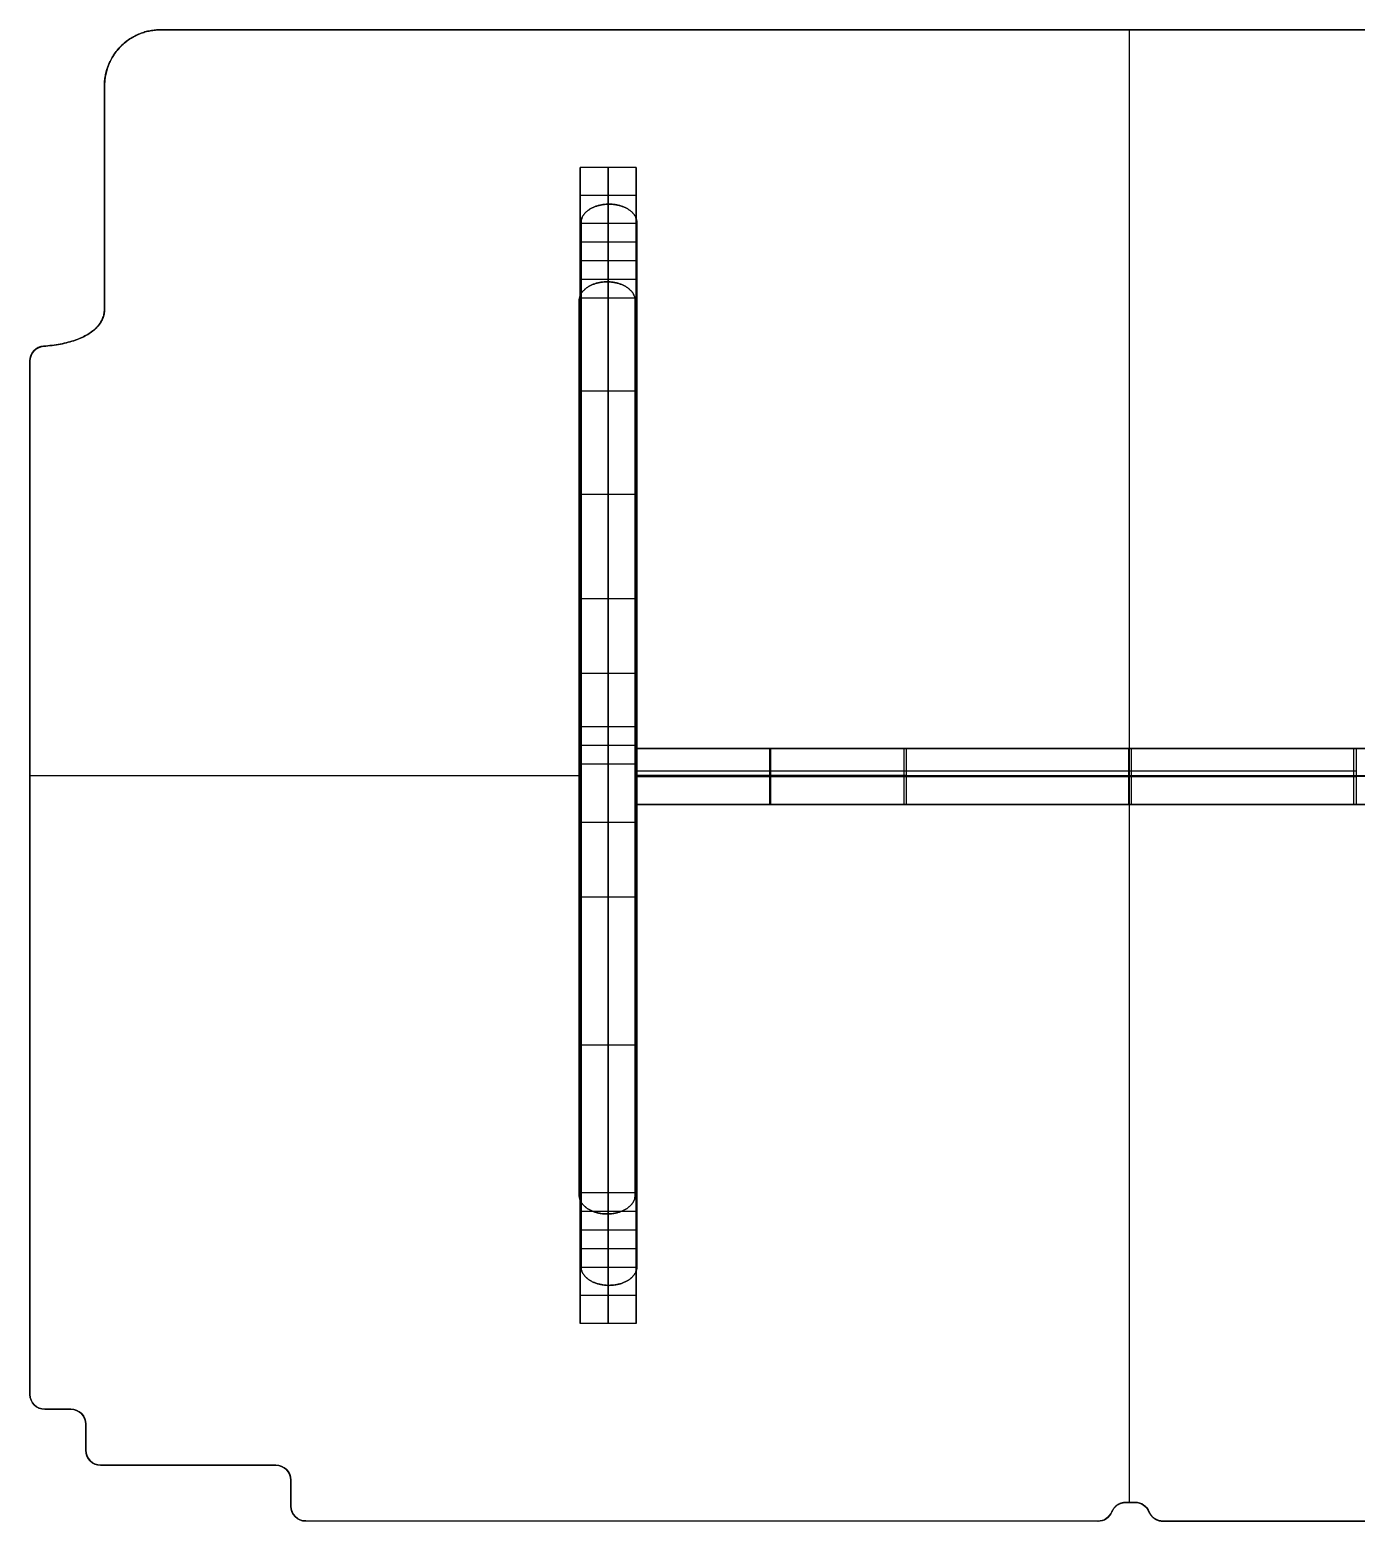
# Model space of a CAD drawing. Header units: inches. Extents: x -39 to 46.7, y -58 to 11.1.
# Drawn here: x 31.97 to 40.87, y -5 to 5 of the extents above; entities that cross this region are included whole.
import ezdxf

# ---------------------------------------------------------------- set-up
doc = ezdxf.new("R2010")
doc.units = ezdxf.units.IN
doc.header["$MEASUREMENT"] = 0
for name, color, linetype, true_color in [('Layer 01', 1, 'Continuous', 0xff0000), ('Layer 02', 192, 'Continuous', 0x7d26cd), ('Layer 03', 5, 'Continuous', 0x0000ff), ('Secondary Parts', 96, 'Continuous', 0x007f00)]:
    doc.layers.add(name, color=color, linetype=linetype, true_color=true_color)

msp = doc.modelspace()

# ---------------------------------------------------------------- linework, layer by layer
at = {"layer": 'Layer 01'}
for p, q in [((45.847, 5, 6.628), (32.847, 5, 6.628)), ((45.847, 5, 7.003), (32.847, 5, 7.003)), ((32.847, 5, 6.628), (32.847, 5, 7.003)), ((32.847, 5, 6.815), (45.847, 5, 6.815)), ((39.347, -4.875, 6.628), (39.347, 5, 6.628)), ((39.347, -4.875, 7.003), (39.347, 5, 7.003)), ((32.472, 4.624, 6.628), (32.472, 3.125, 6.628)), ((32.472, 4.624, 7.003), (32.472, 3.125, 7.003)), ((32.472, 4.624, 6.628), (32.472, 4.624, 7.003)), ((32.472, 3.125, 6.815), (32.472, 4.624, 6.815)), ((35.844, 3.31, 6.628), (35.844, 3.31, 7.003)), ((32.472, 3.125, 6.628), (32.472, 3.125, 7.003)), ((35.657, 3.185, 6.628), (35.657, -2.815, 6.628)), ((35.657, -2.815, 7.003), (35.657, 3.185, 7.003)), ((35.657, 3.185, 6.628), (35.657, 3.185, 7.003)), ((35.657, 3.185, 6.815), (35.657, -2.815, 6.815)), ((36.032, -2.815, 6.628), (36.032, 3.185, 6.628)), ((36.032, 3.185, 7.003), (36.032, -2.815, 7.003)), ((36.032, 3.185, 6.628), (36.032, 3.185, 7.003)), ((36.032, -2.815, 6.815), (36.032, 3.185, 6.815)), ((32.064, 2.878, 6.628), (32.064, 2.878, 7.003)), ((31.972, 2.779, 6.628), (31.972, 2.779, 7.003)), ((31.972, 0, 6.628), (35.657, 0, 6.628)), ((31.972, 0, 7.003), (35.657, 0, 7.003)), ((36.032, 0, 6.628), (42.657, 0, 6.628)), ((36.032, 0, 7.003), (42.657, 0, 7.003)), ((35.657, -2.815, 6.628), (35.657, -2.815, 7.003)), ((36.032, -2.815, 6.628), (36.032, -2.815, 7.003)), ((35.844, -2.94, 6.628), (35.844, -2.94, 7.003)), ((31.972, -4.15, 6.628), (31.972, -4.15, 7.003)), ((32.072, -4.25, 6.628), (32.247, -4.25, 6.628)), ((32.072, -4.25, 7.003), (32.247, -4.25, 7.003)), ((32.072, -4.25, 6.628), (32.072, -4.25, 7.003)), ((32.247, -4.25, 6.815), (32.072, -4.25, 6.815)), ((32.247, -4.25, 6.628), (32.247, -4.25, 7.003)), ((32.347, -4.35, 6.628), (32.347, -4.525, 6.628)), ((32.347, -4.35, 7.003), (32.347, -4.525, 7.003)), ((32.347, -4.35, 6.628), (32.347, -4.35, 7.003)), ((32.347, -4.525, 6.815), (32.347, -4.35, 6.815)), ((32.347, -4.525, 6.628), (32.347, -4.525, 7.003)), ((32.447, -4.625, 6.628), (33.622, -4.625, 6.628)), ((32.447, -4.625, 7.003), (33.622, -4.625, 7.003)), ((32.447, -4.625, 6.628), (32.447, -4.625, 7.003)), ((33.622, -4.625, 6.815), (32.447, -4.625, 6.815)), ((33.622, -4.625, 6.628), (33.622, -4.625, 7.003)), ((33.722, -4.725, 6.628), (33.722, -4.899, 6.628)), ((33.722, -4.725, 7.003), (33.722, -4.899, 7.003)), ((33.722, -4.725, 6.628), (33.722, -4.725, 7.003)), ((33.722, -4.899, 6.815), (33.722, -4.725, 6.815)), ((33.722, -4.899, 6.628), (33.722, -4.899, 7.003)), ((39.322, -4.875, 6.628), (39.386, -4.875, 6.628)), ((39.322, -4.875, 7.003), (39.386, -4.875, 7.003)), ((39.322, -4.875, 6.628), (39.322, -4.875, 7.003)), ((39.386, -4.875, 6.815), (39.322, -4.875, 6.815)), ((39.386, -4.875, 6.628), (39.386, -4.875, 7.003)), ((33.822, -4.999, 6.628), (39.136, -5, 6.628)), ((33.822, -4.999, 7.003), (39.136, -5, 7.003)), ((33.822, -4.999, 6.628), (33.822, -4.999, 7.003)), ((39.136, -5, 6.815), (33.822, -4.999, 6.815)), ((39.136, -5, 6.628), (39.136, -5, 7.003)), ((39.229, -4.938, 6.628), (39.229, -4.938, 7.003)), ((39.479, -4.938, 6.628), (39.479, -4.938, 7.003)), ((39.501, -4.971, 6.628), (39.501, -4.971, 7.003)), ((39.572, -5, 6.628), (44.872, -4.999, 6.628)), ((39.572, -5, 7.003), (44.872, -4.999, 7.003)), ((44.872, -4.999, 6.815), (39.572, -5, 6.815)), ((39.572, -5, 6.628), (39.572, -5, 7.003))]:
    msp.add_line(p, q, dxfattribs=at)
for centre, start, end in [((32.072, 2.779, 6.628), 94.3064, 180), ((32.072, 2.779, 7.003), 94.3064, 180), ((32.072, -4.15, 6.628), 180, 270), ((32.072, -4.15, 7.003), 180, 270), ((32.247, -4.35, 6.815), 0, 90), ((32.447, -4.525, 6.628), 180, 270), ((32.447, -4.525, 7.003), 180, 270), ((33.622, -4.725, 6.815), 0, 90), ((33.822, -4.899, 6.628), 180, 269.992), ((33.822, -4.899, 7.003), 180, 269.992), ((39.386, -4.975, 6.815), 22.0286, 90), ((39.136, -4.9, 6.628), 269.992, 337.972), ((39.136, -4.9, 7.003), 269.992, 337.972)]:
    msp.add_arc(centre, 0.1, start, end, dxfattribs=at)
at = {"layer": 'Layer 01', "extrusion": (1.66533e-15, -1.41478e-15, -1)}
msp.add_arc((-32.072, 2.779, -6.815), 0.1, 360, 85.6936, dxfattribs=at)
at = {"layer": 'Layer 01', "extrusion": (0, 0, -1)}
for centre, start, end in [((-32.072, -4.15, -6.815), 270, 0), ((-32.247, -4.35, -7.003), 90, 180), ((-33.622, -4.725, -7.003), 90, 180), ((-33.822, -4.899, -6.815), 270.008, 360), ((-39.386, -4.975, -7.003), 90, 157.9714)]:
    msp.add_arc(centre, 0.1, start, end, dxfattribs=at)
at = {"layer": 'Layer 01', "extrusion": (-1.77636e-14, -1.77636e-14, -1)}
msp.add_arc((-32.247, -4.35, -6.628), 0.1, 90, 180, dxfattribs=at)
at = {"layer": 'Layer 01', "extrusion": (1.34016e-15, 1.66533e-15, -1)}
msp.add_arc((-32.447, -4.525, -6.815), 0.1, 270, 0, dxfattribs=at)
at = {"layer": 'Layer 01', "extrusion": (-2.66454e-14, -8.88178e-15, -1)}
msp.add_arc((-33.622, -4.725, -6.628), 0.1, 90, 180, dxfattribs=at)
at = {"layer": 'Layer 01', "extrusion": (-4.78187e-14, -7.10543e-14, -1)}
msp.add_arc((-39.386, -4.975, -6.628), 0.1, 90, 157.9714, dxfattribs=at)
at = {"layer": 'Layer 01', "extrusion": (-3.78348e-15, 5.44934e-15, -1)}
msp.add_arc((-39.136, -4.9, -6.815), 0.1, 202.028, 270.008, dxfattribs=at)
at = {"layer": 'Layer 01'}
for points, weights in [([(32.847, 5, 6.628), (32.473, 5, 6.628), (32.472, 4.624, 6.628)], [0.888076672808, 0.627965037556, 0.888076672808]), ([(32.847, 5, 7.003), (32.473, 5, 7.003), (32.472, 4.624, 7.003)], [0.888076672808, 0.627965037556, 0.888076672808]), ([(32.472, 4.624, 6.815), (32.473, 5, 6.815), (32.847, 5, 6.815)], [0.888076672808, 0.627965037556, 0.888076672808]), ([(32.472, 3.125, 6.628), (32.472, 2.909, 6.628), (32.064, 2.878, 6.628)], [0.888076672808, 0.743441590855, 0.855035318224]), ([(32.472, 3.125, 7.003), (32.472, 2.909, 7.003), (32.064, 2.878, 7.003)], [0.888076672808, 0.743441590855, 0.855035318224]), ([(32.064, 2.878, 6.815), (32.472, 2.909, 6.815), (32.472, 3.125, 6.815)], [0.855035318224, 0.743441590855, 0.888076672808]), ([(39.229, -4.938, 6.628), (39.254, -4.875, 6.628), (39.322, -4.875, 6.628)], [0.855035371436, 0.751993284982, 0.961949522277]), ([(39.229, -4.938, 7.003), (39.254, -4.875, 7.003), (39.322, -4.875, 7.003)], [0.855035371436, 0.751993284982, 0.961949522277]), ([(39.322, -4.875, 6.815), (39.254, -4.875, 6.815), (39.229, -4.938, 6.815)], [0.961949522277, 0.751993284982, 0.855035371436])]:
    msp.add_rational_spline(points, weights, degree=2, dxfattribs=at)
for points, weights, knots in [([(36.032, 3.185, 6.628), (36.032, 3.31, 6.628), (35.844, 3.31, 6.628), (35.657, 3.31, 6.628), (35.657, 3.185, 6.628)], [1, 0.707106781187, 1, 0.707106781187, 1], [18.7853982, 18.7853982, 18.7853982, 18.9817477, 18.9817477, 19.1780972, 19.1780972, 19.1780972]), ([(35.657, 3.185, 7.003), (35.657, 3.31, 7.003), (35.844, 3.31, 7.003), (36.032, 3.31, 7.003), (36.032, 3.185, 7.003)], [1, 0.707106781187, 1, 0.707106781187, 1], [-19.1780972, -19.1780972, -19.1780972, -18.9817477, -18.9817477, -18.7853982, -18.7853982, -18.7853982]), ([(36.032, 3.185, 6.815), (36.032, 3.31, 6.815), (35.844, 3.31, 6.815), (35.657, 3.31, 6.815), (35.657, 3.185, 6.815)], [1, 0.707106781187, 1, 0.707106781187, 1], [18.7853982, 18.7853982, 18.7853982, 18.9817477, 18.9817477, 19.1780972, 19.1780972, 19.1780972]), ([(35.657, -2.815, 6.628), (35.657, -2.94, 6.628), (35.844, -2.94, 6.628), (36.032, -2.94, 6.628), (36.032, -2.815, 6.628)], [1, 0.707106781187, 1, 0.707106851018, 0.999999860338], [25.1780972, 25.1780972, 25.1780972, 25.3744468, 25.3744468, 25.5707963, 25.5707963, 25.5707963]), ([(36.032, -2.815, 7.003), (36.032, -2.94, 7.003), (35.844, -2.94, 7.003), (35.657, -2.94, 7.003), (35.657, -2.815, 7.003)], [0.999999860338, 0.707106851018, 1, 0.707106781187, 1], [-25.5707963, -25.5707963, -25.5707963, -25.3744468, -25.3744468, -25.1780972, -25.1780972, -25.1780972]), ([(35.657, -2.815, 6.815), (35.657, -2.94, 6.815), (35.844, -2.94, 6.815), (36.032, -2.94, 6.815), (36.032, -2.815, 6.815)], [1, 0.707106781187, 1, 0.707106851018, 0.999999860338], [25.1780972, 25.1780972, 25.1780972, 25.3744468, 25.3744468, 25.5707963, 25.5707963, 25.5707963]), ([(39.479, -4.938, 6.628), (39.487, -4.956, 6.628), (39.501, -4.971, 6.628), (39.53, -5, 6.628), (39.572, -5, 6.628)], [0.961949522277, 0.961142610731, 1, 0.92386621371, 1], [-54.2706712, -54.2706712, -54.2706712, -54.2305823, -54.2305823, -54.1520355, -54.1520355, -54.1520355]), ([(39.479, -4.938, 7.003), (39.487, -4.956, 7.003), (39.501, -4.971, 7.003), (39.53, -5, 7.003), (39.572, -5, 7.003)], [0.961949522277, 0.961142610731, 1, 0.92386621371, 1], [-54.2706712, -54.2706712, -54.2706712, -54.2305823, -54.2305823, -54.1520355, -54.1520355, -54.1520355]), ([(39.572, -5, 6.815), (39.53, -5, 6.815), (39.501, -4.971, 6.815), (39.487, -4.956, 6.815), (39.479, -4.938, 6.815)], [1, 0.92386621371, 1, 0.961142610731, 0.961949522277], [54.1520355, 54.1520355, 54.1520355, 54.2305823, 54.2305823, 54.2706712, 54.2706712, 54.2706712])]:
    msp.add_rational_spline(points, weights, degree=2, knots=knots, dxfattribs=at)
at = {"layer": 'Layer 01', "extrusion": (8.81586e-06, 1.02636e-15, 1)}
msp.add_open_spline([(31.972, 2.779, 6.628), (31.972, -0.686, 6.628), (31.972, -4.15, 6.628)], degree=2, dxfattribs=at)
at = {"layer": 'Layer 01', "extrusion": (6.10329e-06, 1.79523e-15, 1)}
msp.add_open_spline([(31.972, 2.779, 7.003), (31.972, -0.686, 7.003), (31.972, -4.15, 7.003)], degree=2, dxfattribs=at)
at = {"layer": 'Layer 01'}
msp.add_open_spline([(31.972, -4.15, 6.815), (31.972, -0.686, 6.815), (31.972, 2.779, 6.815)], degree=2, dxfattribs=at)
at = {"layer": 'Layer 02'}
for p, q in [((36.032, 0.181, 3.749), (36.032, -0.194, 3.749)), ((37.851, 0.181, 3.374), (37.851, -0.194, 3.374)), ((39.347, -0.194, 3.374), (39.347, 0.181, 3.374)), ((36.032, 0.031, 3.749), (37.851, 0.031, 3.749)), ((37.851, 0.031, 3.374), (40.868, 0.031, 3.374))]:
    msp.add_line(p, q, dxfattribs=at)
at = {"layer": 'Layer 02', "extrusion": (0, 1, 0)}
msp.add_lwpolyline([(-37.851, 3.748), (-36.032, 3.749)], dxfattribs=at)
msp.add_lwpolyline([(-37.851, 3.748), (-36.032, 3.749)], dxfattribs=at)
at = {"layer": 'Layer 02'}
for points in [[(40.868, 0.181), (37.851, 0.181)], [(40.868, -0.194), (37.851, -0.194)]]:
    msp.add_lwpolyline(points, dxfattribs=at)
for points in [[(37.851, 0.181, 3.748), (37.851, -0.007, 3.748), (37.851, -0.194, 3.748)], [(40.868, 0.181, 3.374), (40.868, -0.007, 3.374), (40.868, -0.194, 3.374)]]:
    msp.add_open_spline(points, degree=2, dxfattribs=at)
at = {"layer": 'Layer 03'}
for p, q in [((45.848, 5, 0.375), (32.848, 5, 0.375)), ((45.848, 5, 0.75), (32.848, 5, 0.75)), ((32.848, 5, 0.375), (32.848, 5, 0.75)), ((32.848, 5, 0.562), (45.848, 5, 0.562)), ((39.347, -4.875, 0.375), (39.347, 5, 0.375)), ((39.347, -4.875, 0.75), (39.347, 5, 0.75)), ((32.473, 4.624, 0.375), (32.473, 3.125, 0.375)), ((32.473, 4.624, 0.75), (32.473, 3.125, 0.75)), ((32.473, 4.624, 0.375), (32.473, 4.624, 0.75)), ((32.473, 3.125, 0.562), (32.473, 4.624, 0.562)), ((35.857, 3.831, 0.375), (35.857, 3.831, 0.75)), ((35.669, 3.706, 0.375), (35.669, -3.294, 0.375)), ((35.669, -3.294, 0.75), (35.669, 3.706, 0.75)), ((35.669, 3.706, 0.375), (35.669, 3.706, 0.75)), ((35.669, 3.706, 0.562), (35.669, -3.294, 0.562)), ((36.044, -3.294, 0.375), (36.044, 3.706, 0.375)), ((36.044, 3.706, 0.75), (36.044, -3.294, 0.75)), ((36.044, 3.706, 0.375), (36.044, 3.706, 0.75)), ((36.044, -3.294, 0.562), (36.044, 3.706, 0.562)), ((32.473, 3.125, 0.375), (32.473, 3.125, 0.75)), ((32.065, 2.878, 0.375), (32.065, 2.878, 0.75)), ((31.973, 2.778, 0.375), (31.973, 2.778, 0.75)), ((31.973, 0, 0.375), (35.669, 0, 0.375)), ((31.973, 0, 0.75), (35.669, 0, 0.75)), ((36.044, 0, 0.375), (42.669, 0, 0.375)), ((36.044, 0, 0.75), (42.669, 0, 0.75)), ((35.669, -3.294, 0.375), (35.669, -3.294, 0.75)), ((36.044, -3.294, 0.375), (36.044, -3.294, 0.75)), ((35.857, -3.419, 0.375), (35.857, -3.419, 0.75)), ((31.973, -4.15, 0.375), (31.973, -4.15, 0.75)), ((32.073, -4.25, 0.375), (32.248, -4.25, 0.375)), ((32.073, -4.25, 0.75), (32.248, -4.25, 0.75)), ((32.073, -4.25, 0.375), (32.073, -4.25, 0.75)), ((32.248, -4.25, 0.563), (32.073, -4.25, 0.562)), ((32.248, -4.25, 0.375), (32.248, -4.25, 0.75)), ((32.348, -4.35, 0.375), (32.348, -4.525, 0.375)), ((32.348, -4.35, 0.75), (32.348, -4.525, 0.75)), ((32.348, -4.35, 0.375), (32.348, -4.35, 0.75)), ((32.348, -4.525, 0.563), (32.348, -4.35, 0.562)), ((32.348, -4.525, 0.375), (32.348, -4.525, 0.75)), ((32.448, -4.625, 0.375), (33.623, -4.625, 0.375)), ((32.448, -4.625, 0.75), (33.623, -4.625, 0.75)), ((32.448, -4.625, 0.375), (32.448, -4.625, 0.75)), ((33.623, -4.625, 0.562), (32.448, -4.625, 0.562)), ((33.623, -4.625, 0.375), (33.623, -4.625, 0.75)), ((33.723, -4.725, 0.375), (33.723, -4.899, 0.375)), ((33.723, -4.725, 0.75), (33.723, -4.899, 0.75)), ((33.723, -4.725, 0.375), (33.723, -4.725, 0.75)), ((33.723, -4.899, 0.562), (33.723, -4.725, 0.562)), ((33.723, -4.899, 0.375), (33.723, -4.899, 0.75)), ((39.322, -4.875, 0.375), (39.387, -4.875, 0.375)), ((39.322, -4.875, 0.75), (39.387, -4.875, 0.75)), ((39.322, -4.875, 0.375), (39.322, -4.875, 0.75)), ((39.387, -4.875, 0.562), (39.322, -4.875, 0.562)), ((39.387, -4.875, 0.375), (39.387, -4.875, 0.75)), ((33.823, -4.999, 0.375), (39.137, -5, 0.375)), ((33.823, -4.999, 0.75), (39.137, -5, 0.75)), ((33.823, -4.999, 0.375), (33.823, -4.999, 0.75)), ((39.137, -5, 0.562), (33.823, -4.999, 0.562)), ((39.23, -4.938, 0.375), (39.23, -4.938, 0.75)), ((39.48, -4.938, 0.375), (39.48, -4.938, 0.75)), ((39.502, -4.971, 0.375), (39.502, -4.971, 0.75)), ((39.573, -5, 0.375), (44.872, -4.999, 0.375)), ((39.573, -5, 0.75), (44.872, -4.999, 0.75)), ((44.872, -4.999, 0.562), (39.573, -5, 0.562)), ((39.137, -5, 0.375), (39.137, -5, 0.75)), ((39.573, -5, 0.375), (39.573, -5, 0.75))]:
    msp.add_line(p, q, dxfattribs=at)
for centre, start, end in [((32.073, 2.778, 0.375), 94.3064, 180), ((32.073, 2.778, 0.75), 94.3064, 180), ((32.073, -4.15, 0.375), 180, 270), ((32.073, -4.15, 0.75), 180, 270), ((32.248, -4.35, 0.563), 0, 90), ((32.448, -4.525, 0.375), 180, 270), ((32.448, -4.525, 0.75), 180, 270), ((33.623, -4.725, 0.563), 360, 90), ((33.823, -4.899, 0.375), 180, 269.992), ((33.823, -4.899, 0.75), 180, 269.992), ((39.387, -4.975, 0.562), 22.0286, 90), ((39.137, -4.9, 0.375), 269.992, 337.972), ((39.137, -4.9, 0.75), 269.992, 337.972)]:
    msp.add_arc(centre, 0.1, start, end, dxfattribs=at)
at = {"layer": 'Layer 03', "extrusion": (1.66533e-15, -1.41478e-15, -1)}
msp.add_arc((-32.073, 2.778, -0.562), 0.1, 360, 85.6936, dxfattribs=at)
at = {"layer": 'Layer 03', "extrusion": (0, 0, -1)}
for centre, start, end in [((-32.073, -4.15, -0.562), 270, 0), ((-33.823, -4.899, -0.562), 270.008, 360), ((-39.387, -4.975, -0.375), 90, 157.9714), ((-39.387, -4.975, -0.75), 90, 157.9714)]:
    msp.add_arc(centre, 0.1, start, end, dxfattribs=at)
at = {"layer": 'Layer 03', "extrusion": (-1.66533e-15, -1.11022e-15, -1)}
msp.add_arc((-32.248, -4.35, -0.375), 0.1, 90, 180, dxfattribs=at)
at = {"layer": 'Layer 03', "extrusion": (-2.22045e-15, -1.11022e-15, -1)}
msp.add_arc((-32.248, -4.35, -0.75), 0.1, 90, 180, dxfattribs=at)
at = {"layer": 'Layer 03', "extrusion": (1.34016e-15, 1.66533e-15, -1)}
msp.add_arc((-32.448, -4.525, -0.562), 0.1, 270, 0, dxfattribs=at)
at = {"layer": 'Layer 03', "extrusion": (-2.77556e-15, -2.77556e-15, -1)}
msp.add_arc((-33.623, -4.725, -0.375), 0.1, 90, 180, dxfattribs=at)
at = {"layer": 'Layer 03', "extrusion": (-2.22045e-15, -2.22045e-15, -1)}
msp.add_arc((-33.623, -4.725, -0.75), 0.1, 90, 180, dxfattribs=at)
at = {"layer": 'Layer 03', "extrusion": (-3.78348e-15, 5.44934e-15, -1)}
msp.add_arc((-39.137, -4.9, -0.563), 0.1, 202.028, 270.008, dxfattribs=at)
at = {"layer": 'Layer 03'}
for points, weights in [([(32.848, 5, 0.375), (32.474, 5, 0.375), (32.473, 4.624, 0.375)], [0.888076672808, 0.627965037556, 0.888076672808]), ([(32.848, 5, 0.75), (32.474, 5, 0.75), (32.473, 4.624, 0.75)], [0.888076672808, 0.627965037556, 0.888076672808]), ([(32.473, 4.624, 0.562), (32.474, 5, 0.562), (32.848, 5, 0.562)], [0.888076672808, 0.627965037556, 0.888076672808]), ([(32.473, 3.125, 0.375), (32.473, 2.909, 0.375), (32.065, 2.878, 0.375)], [0.888076672808, 0.743441556371, 0.855035371436]), ([(32.473, 3.125, 0.75), (32.473, 2.909, 0.75), (32.065, 2.878, 0.75)], [0.888076672808, 0.743441556371, 0.855035371436]), ([(32.065, 2.878, 0.563), (32.473, 2.909, 0.563), (32.473, 3.125, 0.562)], [0.855035371436, 0.743441556371, 0.888076672808]), ([(39.23, -4.938, 0.375), (39.255, -4.875, 0.375), (39.322, -4.875, 0.375)], [0.855035371436, 0.751993284982, 0.961949522277]), ([(39.23, -4.938, 0.75), (39.255, -4.875, 0.75), (39.322, -4.875, 0.75)], [0.855035371436, 0.751993284982, 0.961949522277]), ([(39.322, -4.875, 0.562), (39.255, -4.875, 0.562), (39.23, -4.938, 0.562)], [0.961949522277, 0.751993284982, 0.855035371436])]:
    msp.add_rational_spline(points, weights, degree=2, dxfattribs=at)
for points, weights, knots in [([(36.044, 3.706, 0.375), (36.044, 3.831, 0.375), (35.857, 3.831, 0.375), (35.669, 3.831, 0.375), (35.669, 3.706, 0.375)], [1, 0.707106781187, 1, 0.707106781187, 1], [21.7853982, 21.7853982, 21.7853982, 21.9817477, 21.9817477, 22.1780972, 22.1780972, 22.1780972]), ([(35.669, 3.706, 0.75), (35.669, 3.831, 0.75), (35.857, 3.831, 0.75), (36.044, 3.831, 0.75), (36.044, 3.706, 0.75)], [1, 0.707106781187, 1, 0.707106781187, 1], [-22.1780972, -22.1780972, -22.1780972, -21.9817477, -21.9817477, -21.7853982, -21.7853982, -21.7853982]), ([(36.044, 3.706, 0.562), (36.044, 3.831, 0.562), (35.857, 3.831, 0.562), (35.669, 3.831, 0.562), (35.669, 3.706, 0.562)], [1, 0.707106781187, 1, 0.707106781187, 1], [21.7853982, 21.7853982, 21.7853982, 21.9817477, 21.9817477, 22.1780972, 22.1780972, 22.1780972]), ([(35.669, -3.294, 0.375), (35.669, -3.419, 0.375), (35.857, -3.419, 0.375), (36.044, -3.419, 0.375), (36.044, -3.294, 0.375)], [1, 0.707106781187, 1, 0.707106851018, 0.999999860338], [29.1780972, 29.1780972, 29.1780972, 29.3744468, 29.3744468, 29.5707963, 29.5707963, 29.5707963]), ([(36.044, -3.294, 0.75), (36.044, -3.419, 0.75), (35.857, -3.419, 0.75), (35.669, -3.419, 0.75), (35.669, -3.294, 0.75)], [0.999999860338, 0.707106851018, 1, 0.707106781187, 1], [-29.5707963, -29.5707963, -29.5707963, -29.3744468, -29.3744468, -29.1780972, -29.1780972, -29.1780972]), ([(35.669, -3.294, 0.562), (35.669, -3.419, 0.562), (35.857, -3.419, 0.562), (36.044, -3.419, 0.562), (36.044, -3.294, 0.562)], [1, 0.707106781187, 1, 0.707106851018, 0.999999860338], [29.1780972, 29.1780972, 29.1780972, 29.3744468, 29.3744468, 29.5707963, 29.5707963, 29.5707963]), ([(39.48, -4.938, 0.375), (39.487, -4.957, 0.375), (39.502, -4.971, 0.375), (39.531, -5, 0.375), (39.573, -5, 0.375)], [0.961949522277, 0.961142610731, 1, 0.92386621371, 1], [-54.2706712, -54.2706712, -54.2706712, -54.2305823, -54.2305823, -54.1520355, -54.1520355, -54.1520355]), ([(39.48, -4.938, 0.75), (39.487, -4.957, 0.75), (39.502, -4.971, 0.75), (39.531, -5, 0.75), (39.573, -5, 0.75)], [0.961949522277, 0.961142610731, 1, 0.92386621371, 1], [-54.2706712, -54.2706712, -54.2706712, -54.2305823, -54.2305823, -54.1520355, -54.1520355, -54.1520355]), ([(39.573, -5, 0.562), (39.531, -5, 0.562), (39.502, -4.971, 0.562), (39.487, -4.957, 0.562), (39.48, -4.938, 0.562)], [1, 0.92386621371, 1, 0.961142610731, 0.961949522277], [54.1520355, 54.1520355, 54.1520355, 54.2305823, 54.2305823, 54.2706712, 54.2706712, 54.2706712])]:
    msp.add_rational_spline(points, weights, degree=2, knots=knots, dxfattribs=at)
at = {"layer": 'Layer 03', "extrusion": (-8.47774e-08, 3.20423e-17, 1)}
msp.add_open_spline([(31.973, 2.778, 0.375), (31.973, -0.686, 0.375), (31.973, -4.15, 0.375)], degree=2, dxfattribs=at)
at = {"layer": 'Layer 03', "extrusion": (3.3911e-07, -3.20274e-17, 1)}
msp.add_open_spline([(31.973, 2.778, 0.75), (31.973, -0.686, 0.75), (31.973, -4.15, 0.75)], degree=2, dxfattribs=at)
at = {"layer": 'Layer 03', "extrusion": (-8.47903e-08, 3.20472e-17, 1)}
msp.add_open_spline([(31.973, -4.15, 0.563), (31.973, -0.686, 0.562), (31.973, 2.778, 0.562)], degree=2, dxfattribs=at)
at = {"layer": 'Secondary Parts'}
for p, q in [((35.663, 4.076, 0.001), (35.663, -3.674, 0.001)), ((35.663, 4.076, 0.376), (35.663, 4.076, 0.001)), ((35.663, 3.701, 0.376), (35.663, 4.076, 0.376)), ((36.038, 4.076, 0.001), (35.663, 4.076, 0.001)), ((36.038, 4.076, 0.376), (35.663, 4.076, 0.376)), ((36.038, 4.076, 0.189), (35.663, 4.076, 0.189)), ((35.851, -3.674, 0.001), (35.851, 4.076, 0.001)), ((35.851, 4.076, 0.001), (35.851, 4.076, 0.376)), ((35.851, 4.076, 0.376), (35.851, 3.701, 0.376)), ((36.038, 4.076, 0.001), (36.038, -3.674, 0.001)), ((36.038, 4.076, 0.376), (36.038, 4.076, 0.001)), ((36.038, 3.701, 0.376), (36.038, 4.076, 0.376)), ((36.038, 3.888, 0.376), (35.663, 3.888, 0.376)), ((35.663, 3.701, 3.376), (35.663, 3.701, 0.376)), ((35.663, 3.451, 3.376), (35.663, 3.701, 3.376)), ((36.038, 3.701, 0.376), (35.663, 3.701, 0.376)), ((36.038, 3.701, 3.376), (35.663, 3.701, 3.376)), ((36.038, 3.701, 1.876), (35.663, 3.701, 1.876)), ((35.851, 3.701, 0.376), (35.851, 3.701, 3.376)), ((35.851, 3.701, 3.376), (35.851, 3.451, 3.376)), ((36.038, 3.701, 3.376), (36.038, 3.701, 0.376)), ((36.038, 3.451, 3.376), (36.038, 3.701, 3.376)), ((36.038, 3.576, 3.376), (35.663, 3.576, 3.376)), ((35.663, 3.451, 6.626), (35.663, 3.451, 3.376)), ((35.663, 3.201, 6.626), (35.663, 3.451, 6.626)), ((36.038, 3.451, 3.376), (35.663, 3.451, 3.376)), ((36.038, 3.451, 6.626), (35.663, 3.451, 6.626)), ((35.663, -3.049, 5.513), (35.663, 3.451, 5.513)), ((36.038, 3.451, 5.001), (35.663, 3.451, 5.001)), ((35.851, 3.451, 3.376), (35.851, 3.451, 6.626)), ((35.851, 3.451, 6.626), (35.851, 3.201, 6.626)), ((36.038, 3.451, 6.626), (36.038, 3.451, 3.376)), ((36.038, 3.201, 6.626), (36.038, 3.451, 6.626)), ((36.038, -3.049, 5.513), (36.038, 3.451, 5.513)), ((36.038, 3.326, 6.626), (35.663, 3.326, 6.626)), ((35.663, 3.201, 10.689), (35.663, 3.201, 6.876)), ((35.663, 3.201, 6.876), (35.663, 3.201, 6.626)), ((36.038, 3.201, 6.626), (35.663, 3.201, 6.626)), ((36.038, 3.201, 6.876), (35.663, 3.201, 6.876)), ((36.038, 3.201, 10.689), (35.663, 3.201, 10.689)), ((35.851, 3.201, 6.626), (35.851, 3.201, 6.876)), ((35.851, 3.201, 6.876), (35.851, 3.201, 10.689)), ((36.038, 3.201, 10.689), (36.038, 3.201, 6.876)), ((36.038, 3.201, 6.876), (36.038, 3.201, 6.626)), ((35.663, 2.576, 10.001), (35.663, 2.576, 10.689)), ((36.038, 2.576, 10.001), (35.663, 2.576, 10.001)), ((36.038, 2.576, 10.689), (35.663, 2.576, 10.689)), ((35.851, 2.576, 10.689), (35.851, 2.576, 10.001)), ((36.038, 2.576, 10.001), (36.038, 2.576, 10.689)), ((36.038, 1.884, 9.754), (35.663, 1.884, 9.754)), ((35.663, 1.184, 10.524), (35.663, 1.184, 10.027)), ((36.038, 1.184, 10.027), (35.663, 1.184, 10.027)), ((36.038, 1.184, 10.524), (35.663, 1.184, 10.524)), ((35.851, 1.184, 10.027), (35.851, 1.184, 10.524)), ((36.038, 1.184, 10.524), (36.038, 1.184, 10.027)), ((35.663, -0.316, 11.024), (35.663, 0.684, 11.024)), ((36.038, 0.684, 11.024), (35.663, 0.684, 11.024)), ((35.851, 0.684, 11.024), (35.851, -0.316, 11.024)), ((36.038, -0.316, 11.024), (36.038, 0.684, 11.024)), ((36.038, 0.326, 9.876), (35.663, 0.326, 9.876)), ((36.038, 0.326, 10.626), (35.663, 0.326, 10.626)), ((36.038, 0.201, 9.751), (35.663, 0.201, 9.751)), ((36.038, 0.201, 10.001), (35.663, 0.201, 10.001)), ((36.038, 0.201, 10.501), (35.663, 0.201, 10.501)), ((36.038, 0.201, 10.751), (35.663, 0.201, 10.751)), ((35.663, 0.201, 11.024), (35.663, 0.201, 10.751)), ((35.663, 0.201, 10.501), (35.663, 0.201, 10.001)), ((35.663, 0.201, 9.751), (35.663, 0.201, 0.001)), ((36.038, 0.201, 0.001), (35.663, 0.201, 0.001)), ((36.038, 0.201, 11.024), (36.038, 0.201, 10.751)), ((36.038, 0.201, 10.501), (36.038, 0.201, 10.001)), ((36.038, 0.201, 9.751), (36.038, 0.201, 0.001)), ((36.031, 0.181, 6.608), (36.031, -0.194, 6.608)), ((36.031, 0.181, 3.748), (36.031, -0.194, 3.748)), ((36.031, 0.181, 5.178), (36.031, -0.194, 5.178)), ((36.933, 0.181, 6.608), (36.933, -0.194, 6.608)), ((36.941, 0.181, 3.748), (36.941, -0.194, 3.748)), ((37.834, 0.181, 7.623), (37.834, -0.194, 7.623)), ((37.834, 0.181, 6.608), (37.834, -0.194, 6.608)), ((37.834, 0.181, 7.115), (37.834, -0.194, 7.115)), ((37.851, 0.181, 3.748), (37.851, -0.194, 3.748)), ((37.851, 0.181, 3.374), (37.851, -0.194, 3.374)), ((37.851, 0.181, 3.561), (37.851, -0.194, 3.561)), ((39.342, 0.181, 7.623), (39.342, -0.194, 7.623)), ((39.36, 0.181, 3.374), (39.36, -0.194, 3.374)), ((40.851, 0.181, 7.623), (40.851, -0.194, 7.623)), ((40.851, 0.181, 6.623), (40.851, -0.194, 6.623)), ((40.851, 0.181, 7.123), (40.851, -0.194, 7.123)), ((40.868, 0.181, 3.374), (40.868, -0.194, 3.374)), ((40.868, 0.181, 3.731), (40.868, -0.194, 3.731)), ((36.038, 0.076, 9.876), (35.663, 0.076, 9.876)), ((36.038, 0.076, 10.626), (35.663, 0.076, 10.626)), ((36.038, -0.316, 11.024), (35.663, -0.316, 11.024)), ((36.038, -0.816, 10.027), (35.663, -0.816, 10.027)), ((35.663, -0.816, 10.027), (35.663, -0.816, 10.524)), ((35.663, -2.799, 7.126), (35.663, -0.816, 10.027)), ((36.038, -0.816, 10.524), (35.663, -0.816, 10.524)), ((35.851, -0.816, 10.027), (35.851, -2.799, 7.126)), ((35.851, -0.816, 10.524), (35.851, -0.816, 10.027)), ((36.038, -0.816, 10.027), (36.038, -0.816, 10.524)), ((36.038, -2.799, 7.126), (36.038, -0.816, 10.027)), ((36.038, -1.808, 8.577), (35.663, -1.808, 8.577)), ((35.663, -2.799, 6.626), (35.663, -2.799, 7.126)), ((35.663, -3.049, 6.626), (35.663, -2.799, 6.626)), ((36.038, -2.799, 7.126), (35.663, -2.799, 7.126)), ((36.038, -2.799, 6.626), (35.663, -2.799, 6.626)), ((36.038, -2.799, 6.876), (35.663, -2.799, 6.876)), ((35.851, -2.799, 7.126), (35.851, -2.799, 6.626)), ((35.851, -2.799, 6.626), (35.851, -3.049, 6.626)), ((36.038, -2.799, 6.626), (36.038, -2.799, 7.126)), ((36.038, -3.049, 6.626), (36.038, -2.799, 6.626)), ((36.038, -2.924, 6.626), (35.663, -2.924, 6.626)), ((35.663, -3.049, 3.376), (35.663, -3.049, 6.626)), ((35.663, -3.299, 3.376), (35.663, -3.049, 3.376)), ((36.038, -3.049, 6.626), (35.663, -3.049, 6.626)), ((36.038, -3.049, 3.376), (35.663, -3.049, 3.376)), ((36.038, -3.049, 5.001), (35.663, -3.049, 5.001)), ((35.851, -3.049, 6.626), (35.851, -3.049, 3.376)), ((35.851, -3.049, 3.376), (35.851, -3.299, 3.376)), ((36.038, -3.049, 3.376), (36.038, -3.049, 6.626)), ((36.038, -3.299, 3.376), (36.038, -3.049, 3.376)), ((36.038, -3.174, 3.376), (35.663, -3.174, 3.376)), ((35.663, -3.299, 0.376), (35.663, -3.299, 3.376)), ((35.663, -3.674, 0.376), (35.663, -3.299, 0.376)), ((36.038, -3.299, 3.376), (35.663, -3.299, 3.376)), ((36.038, -3.299, 0.376), (35.663, -3.299, 0.376)), ((36.038, -3.299, 1.876), (35.663, -3.299, 1.876)), ((35.851, -3.299, 3.376), (35.851, -3.299, 0.376)), ((35.851, -3.299, 0.376), (35.851, -3.674, 0.376)), ((36.038, -3.299, 0.376), (36.038, -3.299, 3.376)), ((36.038, -3.674, 0.376), (36.038, -3.299, 0.376)), ((36.038, -3.487, 0.376), (35.663, -3.487, 0.376)), ((35.663, -3.674, 0.001), (35.663, -3.674, 0.376)), ((36.038, -3.674, 0.376), (35.663, -3.674, 0.376)), ((36.038, -3.674, 0.001), (35.663, -3.674, 0.001)), ((36.038, -3.674, 0.189), (35.663, -3.674, 0.189)), ((35.851, -3.674, 0.376), (35.851, -3.674, 0.001)), ((36.038, -3.674, 0.001), (36.038, -3.674, 0.376))]:
    msp.add_line(p, q, dxfattribs=at)
for points in [[(36.031, 0.181), (37.834, 0.181)], [(37.851, 0.181), (36.031, 0.181)], [(37.834, 0.181), (40.851, 0.181)], [(40.868, 0.181), (37.851, 0.181)], [(40.851, 0.181), (42.668, 0.181)], [(42.668, 0.181), (40.868, 0.181)], [(37.834, -0.007), (36.031, -0.007)], [(36.031, -0.007), (37.851, -0.007)], [(40.851, -0.007), (37.834, -0.007)], [(37.851, -0.007), (40.868, -0.007)], [(42.668, -0.007), (40.851, -0.007)], [(36.031, -0.194), (37.834, -0.194)], [(37.851, -0.194), (36.031, -0.194)], [(37.834, -0.194), (40.851, -0.194)], [(40.868, -0.194), (37.851, -0.194)], [(40.851, -0.194), (42.668, -0.194)], [(42.668, -0.194), (40.868, -0.194)]]:
    msp.add_lwpolyline(points, dxfattribs=at)
at = {"layer": 'Secondary Parts', "extrusion": (1, 0, 0)}
for points in [[(0.181, 3.748), (0.181, 6.608)], [(0.181, 6.608), (0.181, 7.623)], [(0.181, 3.374), (0.181, 3.748)], [(0.181, 7.623), (0.181, 6.623)], [(0.181, 3.731), (0.181, 3.374)], [(-0.007, 6.608), (-0.007, 3.748)], [(-0.007, 7.623), (-0.007, 6.608)], [(-0.007, 3.748), (-0.007, 3.374)], [(-0.007, 6.623), (-0.007, 7.623)], [(-0.194, 3.748), (-0.194, 6.608)], [(-0.194, 6.608), (-0.194, 7.623)], [(-0.194, 3.374), (-0.194, 3.748)], [(-0.194, 7.623), (-0.194, 6.623)], [(-0.194, 3.731), (-0.194, 3.374)]]:
    msp.add_lwpolyline(points, dxfattribs=at)
for centre in [(0.201, 9.876, 35.663), (0.201, 10.626, 35.663)]:
    msp.add_circle(centre, 0.125, dxfattribs=at)
at = {"layer": 'Secondary Parts', "extrusion": (-1, 0, 0)}
for centre in [(-0.201, 9.876, -35.851), (-0.201, 10.626, -35.851), (-0.201, 9.876, -36.038), (-0.201, 10.626, -36.038)]:
    msp.add_circle(centre, 0.125, dxfattribs=at)
for centre, radius, end in [((-2.888, 10.689, -35.663), 0.313, 180), ((-2.888, 10.689, -36.038), 0.313, 180), ((0.316, 10.524, -35.663), 0.5, 90), ((0.316, 10.524, -36.038), 0.5, 90)]:
    msp.add_arc(centre, radius, 0, end, dxfattribs=at)
at = {"layer": 'Secondary Parts', "extrusion": (1, 0, 0)}
for centre, radius, start, end in [((2.888, 10.689, 35.851), 0.313, 0, 180), ((0.684, 10.524, 35.851), 0.5, 0, 90), ((-0.316, 10.524, 35.851), 0.5, 90, 180)]:
    msp.add_arc(centre, radius, start, end, dxfattribs=at)
at = {"layer": 'Secondary Parts', "extrusion": (-1, 1.35963e-32, -7.72861e-46)}
msp.add_arc((-0.684, 10.524, -35.663), 0.5, 90, 180, dxfattribs=at)
at = {"layer": 'Secondary Parts', "extrusion": (-1, 6.79816e-33, -3.8643e-46)}
msp.add_arc((-0.684, 10.524, -36.038), 0.5, 90, 180, dxfattribs=at)
at = {"layer": 'Secondary Parts', "extrusion": (-1, -6.29125e-15, -6.47722e-14)}
msp.add_rational_spline([(35.663, 1.184, 10.027), (35.663, 1.889, 9.41), (35.663, 2.576, 10.001)], [0.999269454359, 0.757745462515, 1], degree=2, dxfattribs=at)
at = {"layer": 'Secondary Parts', "extrusion": (-1, 4.139e-15, -5.28471e-14)}
msp.add_rational_spline([(35.851, 2.576, 10.001), (35.851, 1.889, 9.41), (35.851, 1.184, 10.027)], [1, 0.757745462515, 0.999269454359], degree=2, dxfattribs=at)
at = {"layer": 'Secondary Parts', "extrusion": (-1, -1.75824e-14, -1.23745e-13)}
msp.add_rational_spline([(36.038, 1.184, 10.027), (36.038, 1.889, 9.41), (36.038, 2.576, 10.001)], [0.999269454359, 0.757745462515, 1], degree=2, dxfattribs=at)
at = {"layer": 'Secondary Parts'}
for points in [[(42.668, 0.181, 5.498), (39.349, 0.181, 5.498), (36.031, 0.181, 5.498)], [(39.349, 0.181, 3.374), (39.349, 0.181, 5.498), (39.349, 0.181, 7.623)], [(42.668, -0.194, 5.498), (39.349, -0.194, 5.498), (36.031, -0.194, 5.498)], [(39.349, -0.194, 3.374), (39.349, -0.194, 5.498), (39.349, -0.194, 7.623)]]:
    msp.add_open_spline(points, degree=2, dxfattribs=at)

doc.saveas('drawing.dxf')
